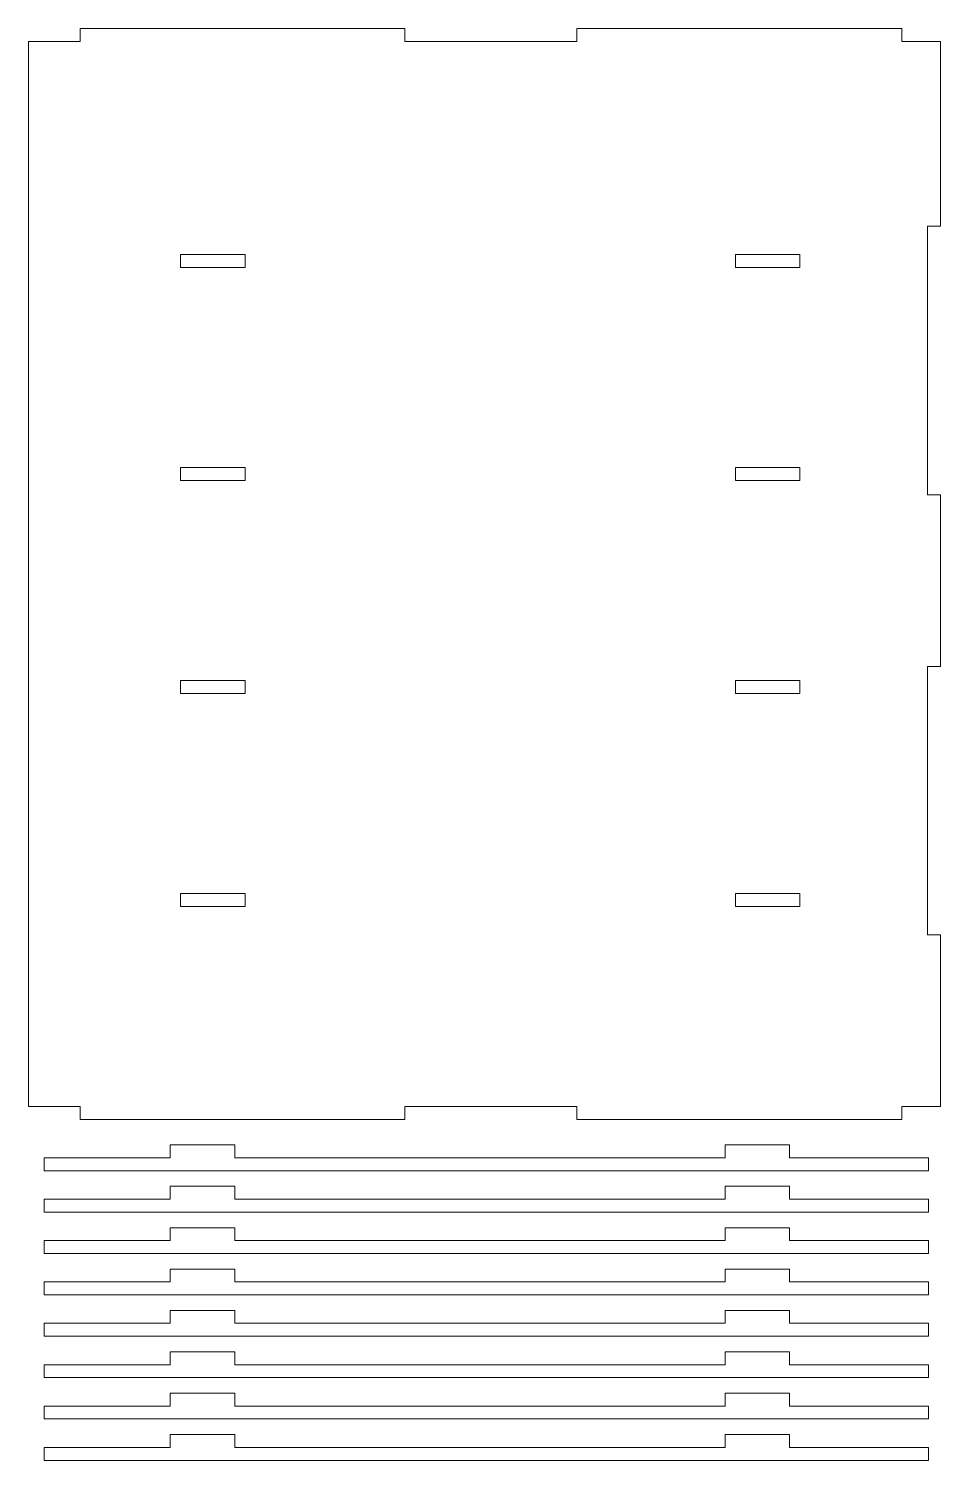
# Model space of a CAD drawing. Header units: millimetres. Extents: x -592 to 592, y -343 to 343.
# Drawn here: x -109.1 to 102.9, y -207.4 to 125.2 of the extents above; entities that cross this region are included whole.
import ezdxf

# ---------------------------------------------------------------- set-up
doc = ezdxf.new("R2010")
doc.units = ezdxf.units.MM
doc.header["$MEASUREMENT"] = 0
doc.layers.add('Camada 1', color=7, linetype='Continuous')

msp = doc.modelspace()

# ---------------------------------------------------------------- linework, layer by layer
at = {"layer": 'Camada 1', "color": 250, "lineweight": 20}
for points, knots in [([(-109.1005, 122.25), (-109.1005, 122.25), (-97.1005, 122.25), (-97.1005, 122.25), (-97.1005, 122.25), (-97.1005, 122.25), (-97.1005, 125.25), (-97.1005, 125.25), (-97.1005, 125.25), (-97.1005, 125.25), (-21.6005, 125.25), (-21.6005, 125.25), (-21.6005, 125.25), (-21.6005, 125.25), (-21.6005, 122.25), (-21.6005, 122.25), (-21.6005, 122.25), (-21.6005, 122.25), (18.3995, 122.25), (18.3995, 122.25), (18.3995, 122.25), (18.3995, 122.25), (18.3995, 125.25), (18.3995, 125.25), (18.3995, 125.25), (18.3995, 125.25), (93.8995, 125.25), (93.8995, 125.25), (93.8995, 125.25), (93.8995, 125.25), (93.8995, 122.25), (93.8995, 122.25), (93.8995, 122.25), (93.8995, 122.25), (102.8995, 122.25), (102.8995, 122.25), (102.8995, 122.25), (102.8995, 122.25), (102.8995, 79.35), (102.8995, 79.35), (102.8995, 79.35), (102.8995, 79.35), (99.8995, 79.35), (99.8995, 79.35), (99.8995, 79.35), (99.8995, 79.35), (99.8995, 16.95), (99.8995, 16.95), (99.8995, 16.95), (99.8995, 16.95), (102.8995, 16.95), (102.8995, 16.95), (102.8995, 16.95), (102.8995, 16.95), (102.8995, -22.95), (102.8995, -22.95), (102.8995, -22.95), (102.8995, -22.95), (99.8995, -22.95), (99.8995, -22.95), (99.8995, -22.95), (99.8995, -22.95), (99.8995, -85.35), (99.8995, -85.35), (99.8995, -85.35), (99.8995, -85.35), (102.8995, -85.35), (102.8995, -85.35), (102.8995, -85.35), (102.8995, -85.35), (102.8995, -125.25), (102.8995, -125.25), (102.8995, -125.25), (102.8995, -125.25), (93.8995, -125.25), (93.8995, -125.25), (93.8995, -125.25), (93.8995, -125.25), (93.8995, -128.25), (93.8995, -128.25), (93.8995, -128.25), (93.8995, -128.25), (18.3995, -128.25), (18.3995, -128.25), (18.3995, -128.25), (18.3995, -128.25), (18.3995, -125.25), (18.3995, -125.25), (18.3995, -125.25), (18.3995, -125.25), (-21.6005, -125.25), (-21.6005, -125.25), (-21.6005, -125.25), (-21.6005, -125.25), (-21.6005, -128.25), (-21.6005, -128.25), (-21.6005, -128.25), (-21.6005, -128.25), (-97.1005, -128.25), (-97.1005, -128.25), (-97.1005, -128.25), (-97.1005, -128.25), (-97.1005, -125.25), (-97.1005, -125.25), (-97.1005, -125.25), (-97.1005, -125.25), (-109.1005, -125.25), (-109.1005, -125.25), (-109.1005, -125.25), (-109.1005, -125.25), (-109.1005, 122.25), (-109.1005, 122.25)], [0, 0, 0, 0, 0.03448276, 0.03448276, 0.03448276, 0.03448276, 0.06896552, 0.06896552, 0.06896552, 0.06896552, 0.10344828, 0.10344828, 0.10344828, 0.10344828, 0.13793103, 0.13793103, 0.13793103, 0.13793103, 0.17241379, 0.17241379, 0.17241379, 0.17241379, 0.20689655, 0.20689655, 0.20689655, 0.20689655, 0.24137931, 0.24137931, 0.24137931, 0.24137931, 0.27586207, 0.27586207, 0.27586207, 0.27586207, 0.31034483, 0.31034483, 0.31034483, 0.31034483, 0.34482759, 0.34482759, 0.34482759, 0.34482759, 0.37931034, 0.37931034, 0.37931034, 0.37931034, 0.4137931, 0.4137931, 0.4137931, 0.4137931, 0.44827586, 0.44827586, 0.44827586, 0.44827586, 0.48275862, 0.48275862, 0.48275862, 0.48275862, 0.51724138, 0.51724138, 0.51724138, 0.51724138, 0.55172414, 0.55172414, 0.55172414, 0.55172414, 0.5862069, 0.5862069, 0.5862069, 0.5862069, 0.62068966, 0.62068966, 0.62068966, 0.62068966, 0.65517241, 0.65517241, 0.65517241, 0.65517241, 0.68965517, 0.68965517, 0.68965517, 0.68965517, 0.72413793, 0.72413793, 0.72413793, 0.72413793, 0.75862069, 0.75862069, 0.75862069, 0.75862069, 0.79310345, 0.79310345, 0.79310345, 0.79310345, 0.82758621, 0.82758621, 0.82758621, 0.82758621, 0.86206897, 0.86206897, 0.86206897, 0.86206897, 0.89655172, 0.89655172, 0.89655172, 0.89655172, 0.93103448, 0.93103448, 0.93103448, 0.93103448, 1, 1, 1, 1]), ([(-73.7759, 69.75), (-73.7759, 69.75), (-58.7759, 69.75), (-58.7759, 69.75), (-58.7759, 69.75), (-58.7759, 69.75), (-58.7759, 72.75), (-58.7759, 72.75), (-58.7759, 72.75), (-58.7759, 72.75), (-73.7759, 72.75), (-73.7759, 72.75), (-73.7759, 72.75), (-73.7759, 72.75), (-73.7759, 69.75), (-73.7759, 69.75)], [0, 0, 0, 0, 0.2, 0.2, 0.2, 0.2, 0.4, 0.4, 0.4, 0.4, 0.6, 0.6, 0.6, 0.6, 1, 1, 1, 1]), ([(55.2241, 72.75), (55.2241, 72.75), (55.2241, 69.75), (55.2241, 69.75), (55.2241, 69.75), (55.2241, 69.75), (70.2241, 69.75), (70.2241, 69.75), (70.2241, 69.75), (70.2241, 69.75), (70.2241, 72.75), (70.2241, 72.75), (70.2241, 72.75), (70.2241, 72.75), (55.2241, 72.75), (55.2241, 72.75)], [0, 0, 0, 0, 0.2, 0.2, 0.2, 0.2, 0.4, 0.4, 0.4, 0.4, 0.6, 0.6, 0.6, 0.6, 1, 1, 1, 1]), ([(-58.7759, 20.25), (-58.7759, 20.25), (-58.7759, 23.25), (-58.7759, 23.25), (-58.7759, 23.25), (-58.7759, 23.25), (-73.7759, 23.25), (-73.7759, 23.25), (-73.7759, 23.25), (-73.7759, 23.25), (-73.7759, 20.25), (-73.7759, 20.25), (-73.7759, 20.25), (-73.7759, 20.25), (-58.7759, 20.25), (-58.7759, 20.25)], [0, 0, 0, 0, 0.2, 0.2, 0.2, 0.2, 0.4, 0.4, 0.4, 0.4, 0.6, 0.6, 0.6, 0.6, 1, 1, 1, 1]), ([(55.2241, 23.25), (55.2241, 23.25), (55.2241, 20.25), (55.2241, 20.25), (55.2241, 20.25), (55.2241, 20.25), (70.2241, 20.25), (70.2241, 20.25), (70.2241, 20.25), (70.2241, 20.25), (70.2241, 23.25), (70.2241, 23.25), (70.2241, 23.25), (70.2241, 23.25), (55.2241, 23.25), (55.2241, 23.25)], [0, 0, 0, 0, 0.2, 0.2, 0.2, 0.2, 0.4, 0.4, 0.4, 0.4, 0.6, 0.6, 0.6, 0.6, 1, 1, 1, 1]), ([(-58.7759, -26.25), (-58.7759, -26.25), (-73.7759, -26.25), (-73.7759, -26.25), (-73.7759, -26.25), (-73.7759, -26.25), (-73.7759, -29.25), (-73.7759, -29.25), (-73.7759, -29.25), (-73.7759, -29.25), (-58.7759, -29.25), (-58.7759, -29.25), (-58.7759, -29.25), (-58.7759, -29.25), (-58.7759, -26.25), (-58.7759, -26.25)], [0, 0, 0, 0, 0.2, 0.2, 0.2, 0.2, 0.4, 0.4, 0.4, 0.4, 0.6, 0.6, 0.6, 0.6, 1, 1, 1, 1]), ([(55.2241, -26.25), (55.2241, -26.25), (55.2241, -29.25), (55.2241, -29.25), (55.2241, -29.25), (55.2241, -29.25), (70.2241, -29.25), (70.2241, -29.25), (70.2241, -29.25), (70.2241, -29.25), (70.2241, -26.25), (70.2241, -26.25), (70.2241, -26.25), (70.2241, -26.25), (55.2241, -26.25), (55.2241, -26.25)], [0, 0, 0, 0, 0.2, 0.2, 0.2, 0.2, 0.4, 0.4, 0.4, 0.4, 0.6, 0.6, 0.6, 0.6, 1, 1, 1, 1]), ([(-58.7759, -75.75), (-58.7759, -75.75), (-73.7759, -75.75), (-73.7759, -75.75), (-73.7759, -75.75), (-73.7759, -75.75), (-73.7759, -78.75), (-73.7759, -78.75), (-73.7759, -78.75), (-73.7759, -78.75), (-58.7759, -78.75), (-58.7759, -78.75), (-58.7759, -78.75), (-58.7759, -78.75), (-58.7759, -75.75), (-58.7759, -75.75)], [0, 0, 0, 0, 0.2, 0.2, 0.2, 0.2, 0.4, 0.4, 0.4, 0.4, 0.6, 0.6, 0.6, 0.6, 1, 1, 1, 1]), ([(55.2241, -75.75), (55.2241, -75.75), (55.2241, -78.75), (55.2241, -78.75), (55.2241, -78.75), (55.2241, -78.75), (70.2241, -78.75), (70.2241, -78.75), (70.2241, -78.75), (70.2241, -78.75), (70.2241, -75.75), (70.2241, -75.75), (70.2241, -75.75), (70.2241, -75.75), (55.2241, -75.75), (55.2241, -75.75)], [0, 0, 0, 0, 0.2, 0.2, 0.2, 0.2, 0.4, 0.4, 0.4, 0.4, 0.6, 0.6, 0.6, 0.6, 1, 1, 1, 1]), ([(52.8309, -134.1462), (52.8309, -134.1462), (52.8309, -137.1446), (52.8309, -137.1446), (52.8309, -137.1446), (52.8309, -137.1446), (-61.1691, -137.1446), (-61.1691, -137.1446), (-61.1691, -137.1446), (-61.1691, -137.1446), (-61.1691, -134.1462), (-61.1691, -134.1462), (-61.1691, -134.1462), (-61.1691, -134.1462), (-76.169, -134.1462), (-76.169, -134.1462), (-76.169, -134.1462), (-76.169, -134.1462), (-76.169, -137.1446), (-76.169, -137.1446), (-76.169, -137.1446), (-76.169, -137.1446), (-105.4739, -137.1446), (-105.4739, -137.1446), (-105.4739, -137.1446), (-105.4739, -137.1446), (-105.4739, -140.1446), (-105.4739, -140.1446), (-105.4739, -140.1446), (-105.4739, -140.1446), (100.1554, -140.1446), (100.1554, -140.1446), (100.1554, -140.1446), (100.1554, -140.1446), (100.1554, -137.1446), (100.1554, -137.1446), (100.1554, -137.1446), (100.1554, -137.1446), (67.8309, -137.1446), (67.8309, -137.1446), (67.8309, -137.1446), (67.8309, -137.1446), (67.8309, -134.1462), (67.8309, -134.1462), (67.8309, -134.1462), (67.8309, -134.1462), (52.8309, -134.1462), (52.8309, -134.1462)], [0, 0, 0, 0, 0.07692308, 0.07692308, 0.07692308, 0.07692308, 0.15384615, 0.15384615, 0.15384615, 0.15384615, 0.23076923, 0.23076923, 0.23076923, 0.23076923, 0.30769231, 0.30769231, 0.30769231, 0.30769231, 0.38461538, 0.38461538, 0.38461538, 0.38461538, 0.46153846, 0.46153846, 0.46153846, 0.46153846, 0.53846154, 0.53846154, 0.53846154, 0.53846154, 0.61538462, 0.61538462, 0.61538462, 0.61538462, 0.69230769, 0.69230769, 0.69230769, 0.69230769, 0.76923077, 0.76923077, 0.76923077, 0.76923077, 0.84615385, 0.84615385, 0.84615385, 0.84615385, 1, 1, 1, 1]), ([(52.8309, -143.7608), (52.8309, -143.7608), (52.8309, -146.7592), (52.8309, -146.7592), (52.8309, -146.7592), (52.8309, -146.7592), (-61.1691, -146.7592), (-61.1691, -146.7592), (-61.1691, -146.7592), (-61.1691, -146.7592), (-61.1691, -143.7608), (-61.1691, -143.7608), (-61.1691, -143.7608), (-61.1691, -143.7608), (-76.169, -143.7608), (-76.169, -143.7608), (-76.169, -143.7608), (-76.169, -143.7608), (-76.169, -146.7592), (-76.169, -146.7592), (-76.169, -146.7592), (-76.169, -146.7592), (-105.4739, -146.7592), (-105.4739, -146.7592), (-105.4739, -146.7592), (-105.4739, -146.7592), (-105.4739, -149.7592), (-105.4739, -149.7592), (-105.4739, -149.7592), (-105.4739, -149.7592), (100.1554, -149.7592), (100.1554, -149.7592), (100.1554, -149.7592), (100.1554, -149.7592), (100.1554, -146.7592), (100.1554, -146.7592), (100.1554, -146.7592), (100.1554, -146.7592), (67.8309, -146.7592), (67.8309, -146.7592), (67.8309, -146.7592), (67.8309, -146.7592), (67.8309, -143.7608), (67.8309, -143.7608), (67.8309, -143.7608), (67.8309, -143.7608), (52.8309, -143.7608), (52.8309, -143.7608)], [0, 0, 0, 0, 0.07692308, 0.07692308, 0.07692308, 0.07692308, 0.15384615, 0.15384615, 0.15384615, 0.15384615, 0.23076923, 0.23076923, 0.23076923, 0.23076923, 0.30769231, 0.30769231, 0.30769231, 0.30769231, 0.38461538, 0.38461538, 0.38461538, 0.38461538, 0.46153846, 0.46153846, 0.46153846, 0.46153846, 0.53846154, 0.53846154, 0.53846154, 0.53846154, 0.61538462, 0.61538462, 0.61538462, 0.61538462, 0.69230769, 0.69230769, 0.69230769, 0.69230769, 0.76923077, 0.76923077, 0.76923077, 0.76923077, 0.84615385, 0.84615385, 0.84615385, 0.84615385, 1, 1, 1, 1]), ([(52.8309, -153.3754), (52.8309, -153.3754), (52.8309, -156.3738), (52.8309, -156.3738), (52.8309, -156.3738), (52.8309, -156.3738), (-61.1691, -156.3738), (-61.1691, -156.3738), (-61.1691, -156.3738), (-61.1691, -156.3738), (-61.1691, -153.3754), (-61.1691, -153.3754), (-61.1691, -153.3754), (-61.1691, -153.3754), (-76.169, -153.3754), (-76.169, -153.3754), (-76.169, -153.3754), (-76.169, -153.3754), (-76.169, -156.3738), (-76.169, -156.3738), (-76.169, -156.3738), (-76.169, -156.3738), (-105.4739, -156.3738), (-105.4739, -156.3738), (-105.4739, -156.3738), (-105.4739, -156.3738), (-105.4739, -159.3738), (-105.4739, -159.3738), (-105.4739, -159.3738), (-105.4739, -159.3738), (100.1554, -159.3738), (100.1554, -159.3738), (100.1554, -159.3738), (100.1554, -159.3738), (100.1554, -156.3738), (100.1554, -156.3738), (100.1554, -156.3738), (100.1554, -156.3738), (67.8309, -156.3738), (67.8309, -156.3738), (67.8309, -156.3738), (67.8309, -156.3738), (67.8309, -153.3754), (67.8309, -153.3754), (67.8309, -153.3754), (67.8309, -153.3754), (52.8309, -153.3754), (52.8309, -153.3754)], [0, 0, 0, 0, 0.07692308, 0.07692308, 0.07692308, 0.07692308, 0.15384615, 0.15384615, 0.15384615, 0.15384615, 0.23076923, 0.23076923, 0.23076923, 0.23076923, 0.30769231, 0.30769231, 0.30769231, 0.30769231, 0.38461538, 0.38461538, 0.38461538, 0.38461538, 0.46153846, 0.46153846, 0.46153846, 0.46153846, 0.53846154, 0.53846154, 0.53846154, 0.53846154, 0.61538462, 0.61538462, 0.61538462, 0.61538462, 0.69230769, 0.69230769, 0.69230769, 0.69230769, 0.76923077, 0.76923077, 0.76923077, 0.76923077, 0.84615385, 0.84615385, 0.84615385, 0.84615385, 1, 1, 1, 1]), ([(52.8309, -162.99), (52.8309, -162.99), (52.8309, -165.9884), (52.8309, -165.9884), (52.8309, -165.9884), (52.8309, -165.9884), (-61.1691, -165.9884), (-61.1691, -165.9884), (-61.1691, -165.9884), (-61.1691, -165.9884), (-61.1691, -162.99), (-61.1691, -162.99), (-61.1691, -162.99), (-61.1691, -162.99), (-76.169, -162.99), (-76.169, -162.99), (-76.169, -162.99), (-76.169, -162.99), (-76.169, -165.9884), (-76.169, -165.9884), (-76.169, -165.9884), (-76.169, -165.9884), (-105.4739, -165.9884), (-105.4739, -165.9884), (-105.4739, -165.9884), (-105.4739, -165.9884), (-105.4739, -168.9884), (-105.4739, -168.9884), (-105.4739, -168.9884), (-105.4739, -168.9884), (100.1554, -168.9884), (100.1554, -168.9884), (100.1554, -168.9884), (100.1554, -168.9884), (100.1554, -165.9884), (100.1554, -165.9884), (100.1554, -165.9884), (100.1554, -165.9884), (67.8309, -165.9884), (67.8309, -165.9884), (67.8309, -165.9884), (67.8309, -165.9884), (67.8309, -162.99), (67.8309, -162.99), (67.8309, -162.99), (67.8309, -162.99), (52.8309, -162.99), (52.8309, -162.99)], [0, 0, 0, 0, 0.07692308, 0.07692308, 0.07692308, 0.07692308, 0.15384615, 0.15384615, 0.15384615, 0.15384615, 0.23076923, 0.23076923, 0.23076923, 0.23076923, 0.30769231, 0.30769231, 0.30769231, 0.30769231, 0.38461538, 0.38461538, 0.38461538, 0.38461538, 0.46153846, 0.46153846, 0.46153846, 0.46153846, 0.53846154, 0.53846154, 0.53846154, 0.53846154, 0.61538462, 0.61538462, 0.61538462, 0.61538462, 0.69230769, 0.69230769, 0.69230769, 0.69230769, 0.76923077, 0.76923077, 0.76923077, 0.76923077, 0.84615385, 0.84615385, 0.84615385, 0.84615385, 1, 1, 1, 1]), ([(52.8309, -172.6046), (52.8309, -172.6046), (52.8309, -175.603), (52.8309, -175.603), (52.8309, -175.603), (52.8309, -175.603), (-61.1691, -175.603), (-61.1691, -175.603), (-61.1691, -175.603), (-61.1691, -175.603), (-61.1691, -172.6046), (-61.1691, -172.6046), (-61.1691, -172.6046), (-61.1691, -172.6046), (-76.169, -172.6046), (-76.169, -172.6046), (-76.169, -172.6046), (-76.169, -172.6046), (-76.169, -175.603), (-76.169, -175.603), (-76.169, -175.603), (-76.169, -175.603), (-105.4739, -175.603), (-105.4739, -175.603), (-105.4739, -175.603), (-105.4739, -175.603), (-105.4739, -178.603), (-105.4739, -178.603), (-105.4739, -178.603), (-105.4739, -178.603), (100.1554, -178.603), (100.1554, -178.603), (100.1554, -178.603), (100.1554, -178.603), (100.1554, -175.603), (100.1554, -175.603), (100.1554, -175.603), (100.1554, -175.603), (67.8309, -175.603), (67.8309, -175.603), (67.8309, -175.603), (67.8309, -175.603), (67.8309, -172.6046), (67.8309, -172.6046), (67.8309, -172.6046), (67.8309, -172.6046), (52.8309, -172.6046), (52.8309, -172.6046)], [0, 0, 0, 0, 0.07692308, 0.07692308, 0.07692308, 0.07692308, 0.15384615, 0.15384615, 0.15384615, 0.15384615, 0.23076923, 0.23076923, 0.23076923, 0.23076923, 0.30769231, 0.30769231, 0.30769231, 0.30769231, 0.38461538, 0.38461538, 0.38461538, 0.38461538, 0.46153846, 0.46153846, 0.46153846, 0.46153846, 0.53846154, 0.53846154, 0.53846154, 0.53846154, 0.61538462, 0.61538462, 0.61538462, 0.61538462, 0.69230769, 0.69230769, 0.69230769, 0.69230769, 0.76923077, 0.76923077, 0.76923077, 0.76923077, 0.84615385, 0.84615385, 0.84615385, 0.84615385, 1, 1, 1, 1]), ([(52.8309, -182.2192), (52.8309, -182.2192), (52.8309, -185.2176), (52.8309, -185.2176), (52.8309, -185.2176), (52.8309, -185.2176), (-61.1691, -185.2176), (-61.1691, -185.2176), (-61.1691, -185.2176), (-61.1691, -185.2176), (-61.1691, -182.2192), (-61.1691, -182.2192), (-61.1691, -182.2192), (-61.1691, -182.2192), (-76.169, -182.2192), (-76.169, -182.2192), (-76.169, -182.2192), (-76.169, -182.2192), (-76.169, -185.2176), (-76.169, -185.2176), (-76.169, -185.2176), (-76.169, -185.2176), (-105.4739, -185.2176), (-105.4739, -185.2176), (-105.4739, -185.2176), (-105.4739, -185.2176), (-105.4739, -188.2176), (-105.4739, -188.2176), (-105.4739, -188.2176), (-105.4739, -188.2176), (100.1554, -188.2176), (100.1554, -188.2176), (100.1554, -188.2176), (100.1554, -188.2176), (100.1554, -185.2176), (100.1554, -185.2176), (100.1554, -185.2176), (100.1554, -185.2176), (67.8309, -185.2176), (67.8309, -185.2176), (67.8309, -185.2176), (67.8309, -185.2176), (67.8309, -182.2192), (67.8309, -182.2192), (67.8309, -182.2192), (67.8309, -182.2192), (52.8309, -182.2192), (52.8309, -182.2192)], [0, 0, 0, 0, 0.07692308, 0.07692308, 0.07692308, 0.07692308, 0.15384615, 0.15384615, 0.15384615, 0.15384615, 0.23076923, 0.23076923, 0.23076923, 0.23076923, 0.30769231, 0.30769231, 0.30769231, 0.30769231, 0.38461538, 0.38461538, 0.38461538, 0.38461538, 0.46153846, 0.46153846, 0.46153846, 0.46153846, 0.53846154, 0.53846154, 0.53846154, 0.53846154, 0.61538462, 0.61538462, 0.61538462, 0.61538462, 0.69230769, 0.69230769, 0.69230769, 0.69230769, 0.76923077, 0.76923077, 0.76923077, 0.76923077, 0.84615385, 0.84615385, 0.84615385, 0.84615385, 1, 1, 1, 1]), ([(52.8309, -191.8338), (52.8309, -191.8338), (52.8309, -194.8322), (52.8309, -194.8322), (52.8309, -194.8322), (52.8309, -194.8322), (-61.1691, -194.8322), (-61.1691, -194.8322), (-61.1691, -194.8322), (-61.1691, -194.8322), (-61.1691, -191.8338), (-61.1691, -191.8338), (-61.1691, -191.8338), (-61.1691, -191.8338), (-76.169, -191.8338), (-76.169, -191.8338), (-76.169, -191.8338), (-76.169, -191.8338), (-76.169, -194.8322), (-76.169, -194.8322), (-76.169, -194.8322), (-76.169, -194.8322), (-105.4739, -194.8322), (-105.4739, -194.8322), (-105.4739, -194.8322), (-105.4739, -194.8322), (-105.4739, -197.8322), (-105.4739, -197.8322), (-105.4739, -197.8322), (-105.4739, -197.8322), (100.1554, -197.8322), (100.1554, -197.8322), (100.1554, -197.8322), (100.1554, -197.8322), (100.1554, -194.8322), (100.1554, -194.8322), (100.1554, -194.8322), (100.1554, -194.8322), (67.8309, -194.8322), (67.8309, -194.8322), (67.8309, -194.8322), (67.8309, -194.8322), (67.8309, -191.8338), (67.8309, -191.8338), (67.8309, -191.8338), (67.8309, -191.8338), (52.8309, -191.8338), (52.8309, -191.8338)], [0, 0, 0, 0, 0.07692308, 0.07692308, 0.07692308, 0.07692308, 0.15384615, 0.15384615, 0.15384615, 0.15384615, 0.23076923, 0.23076923, 0.23076923, 0.23076923, 0.30769231, 0.30769231, 0.30769231, 0.30769231, 0.38461538, 0.38461538, 0.38461538, 0.38461538, 0.46153846, 0.46153846, 0.46153846, 0.46153846, 0.53846154, 0.53846154, 0.53846154, 0.53846154, 0.61538462, 0.61538462, 0.61538462, 0.61538462, 0.69230769, 0.69230769, 0.69230769, 0.69230769, 0.76923077, 0.76923077, 0.76923077, 0.76923077, 0.84615385, 0.84615385, 0.84615385, 0.84615385, 1, 1, 1, 1]), ([(52.8309, -201.4484), (52.8309, -201.4484), (52.8309, -204.4468), (52.8309, -204.4468), (52.8309, -204.4468), (52.8309, -204.4468), (-61.1691, -204.4468), (-61.1691, -204.4468), (-61.1691, -204.4468), (-61.1691, -204.4468), (-61.1691, -201.4484), (-61.1691, -201.4484), (-61.1691, -201.4484), (-61.1691, -201.4484), (-76.169, -201.4484), (-76.169, -201.4484), (-76.169, -201.4484), (-76.169, -201.4484), (-76.169, -204.4468), (-76.169, -204.4468), (-76.169, -204.4468), (-76.169, -204.4468), (-105.4739, -204.4468), (-105.4739, -204.4468), (-105.4739, -204.4468), (-105.4739, -204.4468), (-105.4739, -207.4468), (-105.4739, -207.4468), (-105.4739, -207.4468), (-105.4739, -207.4468), (100.1554, -207.4468), (100.1554, -207.4468), (100.1554, -207.4468), (100.1554, -207.4468), (100.1554, -204.4468), (100.1554, -204.4468), (100.1554, -204.4468), (100.1554, -204.4468), (67.8309, -204.4468), (67.8309, -204.4468), (67.8309, -204.4468), (67.8309, -204.4468), (67.8309, -201.4484), (67.8309, -201.4484), (67.8309, -201.4484), (67.8309, -201.4484), (52.8309, -201.4484), (52.8309, -201.4484)], [0, 0, 0, 0, 0.07692308, 0.07692308, 0.07692308, 0.07692308, 0.15384615, 0.15384615, 0.15384615, 0.15384615, 0.23076923, 0.23076923, 0.23076923, 0.23076923, 0.30769231, 0.30769231, 0.30769231, 0.30769231, 0.38461538, 0.38461538, 0.38461538, 0.38461538, 0.46153846, 0.46153846, 0.46153846, 0.46153846, 0.53846154, 0.53846154, 0.53846154, 0.53846154, 0.61538462, 0.61538462, 0.61538462, 0.61538462, 0.69230769, 0.69230769, 0.69230769, 0.69230769, 0.76923077, 0.76923077, 0.76923077, 0.76923077, 0.84615385, 0.84615385, 0.84615385, 0.84615385, 1, 1, 1, 1])]:
    msp.add_open_spline(points, degree=3, knots=knots, dxfattribs=at)

doc.saveas('drawing.dxf')
